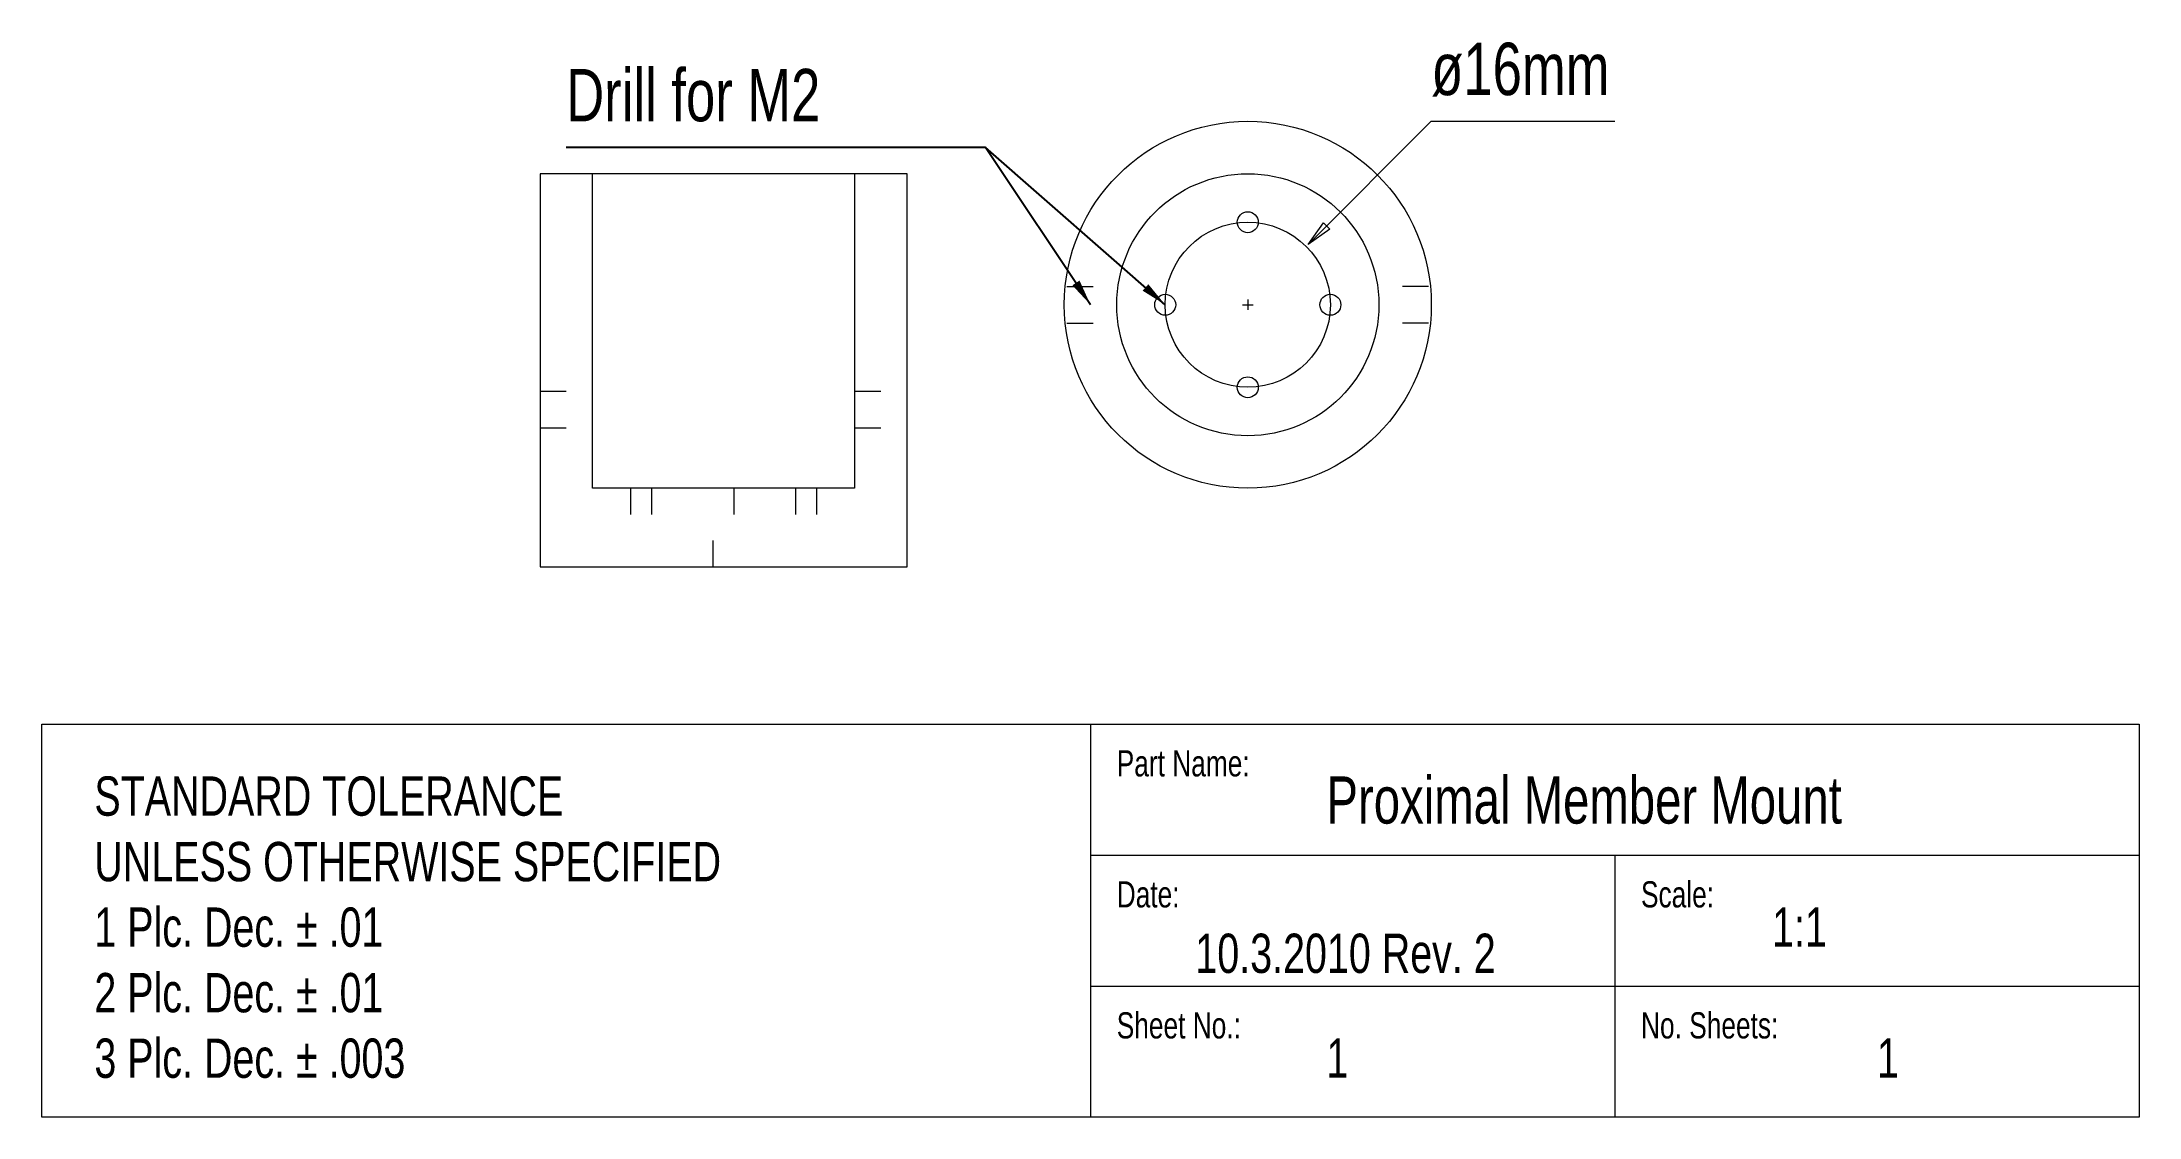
# Model space of a CAD drawing. Header units: inches. Extents: x -2 to 6, y -2.5 to 1.6.
import ezdxf

# ---------------------------------------------------------------- set-up
doc = ezdxf.new("R2010")
doc.units = ezdxf.units.IN
doc.linetypes.add('DASHED2', pattern=[9.525, 6.35, -3.175])
doc.linetypes.add('DOT2', pattern=[3.175, 0, -3.175])
doc.layers.get('0').update_dxf_attribs({"linetype": 'CONTINUOUS', "lineweight": 0})
doc.layers.add('Dimensions', color=7, linetype='CONTINUOUS', lineweight=18)
doc.styles.get("Standard").update_dxf_attribs({"font": 'txt', "width": 0.75})
doc.dimstyles.get("Standard").update_dxf_attribs({"dimtxt": 0.1, "dimasz": 0.1, "dimexe": 0.05, "dimexo": 0.025, "dimgap": 0.025, "dimtad": 1, "dimtxsty": 'Standard', "dimcen": 2.5, "dimadec": 0, "dimazin": 0, "dimtfac": 1, "dimtmove": 0, "dimatfit": 3, "dimfxl": 1, "dimarcsym": 0})

msp = doc.modelspace()

# ---------------------------------------------------------------- linework, layer by layer
at = {"lineweight": 18}
for p, q in [((2.83, 0.83), (3.3, 1.3)), ((3.3, 1.3), (4, 1.3)), ((-0.1, 1.1), (-0.1, -0.4)), ((1.3, 1.1), (-0.1, 1.1)), ((0.1, -0.1), (0.1, 1.1)), ((1.1, 1.1), (1.1, -0.1)), ((1.3, -0.4), (1.3, 1.1)), ((2.83, 0.83), (2.8889, 0.9125)), ((2.9125, 0.8889), (2.83, 0.83)), ((2.8889, 0.9125), (2.9125, 0.8889)), ((2.58, 0.6), (2.62, 0.6)), ((2.6, 0.62), (2.6, 0.58)), ((1.1, -0.1), (0.1, -0.1)), ((-0.1, -0.4), (1.3, -0.4)), ((-2, -2.5), (-2, -1)), ((-2, -1), (2, -1)), ((2, -1), (2, -2.5)), ((2, -1), (6, -1)), ((6, -1), (6, -2.5)), ((2, -1.5), (6, -1.5)), ((4, -1.5), (4, -2.5)), ((2, -2), (6, -2)), ((2, -2.5), (-2, -2.5)), ((6, -2.5), (2, -2.5))]:
    msp.add_line(p, q, dxfattribs=at)
at = {"linetype": 'DOT2', "lineweight": 18}
for p, q in [((1.91, 0.67), (2.105, 0.67)), ((3.29, 0.67), (3.095, 0.67)), ((1.91, 0.53), (2.105, 0.53)), ((3.29, 0.53), (3.095, 0.53)), ((-0.1, 0.27), (0.1, 0.27)), ((1.1, 0.27), (1.3, 0.27)), ((-0.1, 0.13), (0.1, 0.13)), ((1.1, 0.13), (1.3, 0.13)), ((0.245, -0.1), (0.245, -0.399)), ((0.325, -0.1), (0.325, -0.4)), ((0.56, -0.4), (0.56, -0.1)), ((0.64, -0.1), (0.64, -0.4)), ((0.875, -0.1), (0.875, -0.399)), ((0.955, -0.1), (0.955, -0.4))]:
    msp.add_line(p, q, dxfattribs=at)
at = {"lineweight": 18}
msp.add_circle((2.6, 0.6), 0.5, dxfattribs=at)
at = {"linetype": 'DASHED2', "lineweight": 18}
msp.add_circle((2.6, 0.6), 0.315, dxfattribs=at)
at = {"linetype": 'CONTINUOUS', "lineweight": 18}
for centre in [(2.6, 0.915), (2.285, 0.6), (2.915, 0.6), (2.6, 0.285)]:
    msp.add_circle(centre, 0.04, dxfattribs=at)
at = {"layer": 'Dimensions'}
msp.add_circle((2.6, 0.6), 0.7, dxfattribs=at)

# ---------------------------------------------------------------- texts
at = {"lineweight": 18, "width": 100, "attachment_point": 1}
for s, insert, char_height in [('ø16mm', (3.3, 1.6), 0.2), ('Drill\\~for\\~M2', (0, 1.5), 0.2), ('Part\\~Name:', (2.1, -1.1), 0.1), ('STANDARD\\~TOLERANCE\\PUNLESS\\~OTHERWISE\\~SPECIFIED\\P1\\~Plc.\\~Dec.\\~%%p\\~.01\\P2\\~Plc.\\~Dec.\\~%%p\\~.01\\P3\\~Plc.\\~Dec.\\~%%p\\~.003', (-1.8, -1.2), 0.15), ('Date:', (2.1, -1.6), 0.1), ('Scale:', (4.1, -1.6), 0.1), ('1:1', (4.6, -1.7), 0.15), ('10.3.2010\\~Rev.\\~2\\P', (2.4, -1.8), 0.15), ('Sheet\\~No.:', (2.1, -2.1), 0.1), ('No.\\~Sheets:', (4.1, -2.1), 0.1), ('1', (2.9, -2.2), 0.15), ('1', (5, -2.2), 0.15)]:
    msp.add_mtext(s, dxfattribs=dict(at, insert=insert, char_height=char_height))
at = {"layer": 'Dimensions', "lineweight": 18, "insert": (2.9, -1.2), "char_height": 0.18, "width": 100, "attachment_point": 1}
msp.add_mtext('Proximal\\~Member\\~Mount', dxfattribs=at)

# ---------------------------------------------------------------- leaders
at = {"lineweight": 18}
for points in [[(2, 0.6), (1.6, 1.2), (0, 1.2)], [(2.285, 0.6), (1.6, 1.2), (0, 1.2)]]:
    msp.add_leader(points, dimstyle='Standard', dxfattribs=at)

doc.saveas('drawing.dxf')
